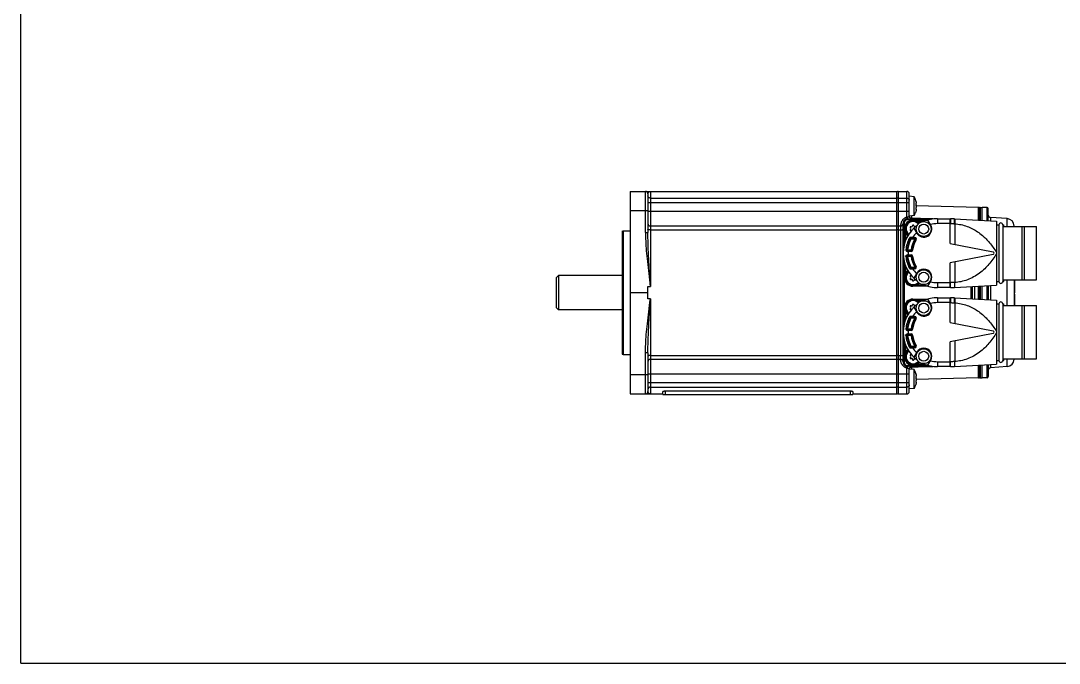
# Model space of a CAD drawing. Header units: millimetres. Extents: x 825 to 4294, y 1031 to 3282.
# Drawn here: x 1580.4 to 2000.9, y 2688.3 to 2948.4 of the extents above; entities that cross this region are included whole.
import ezdxf

# ---------------------------------------------------------------- set-up
doc = ezdxf.new("R2010")
doc.units = ezdxf.units.MM

msp = doc.modelspace()

# ---------------------------------------------------------------- linework, layer by layer
at = {"color": 7, "linetype": 'Continuous'}
for p, q in [((1580.41232, 2688.31632), (1580.41232, 3282.31632)), ((1827.16825, 2879.3348), (1827.16825, 2797.3348)), ((1827.16825, 2879.3348), (1935.16825, 2879.3348)), ((1834.36825, 2878.3348), (1834.36825, 2862.73105)), ((1935.16825, 2797.33496), (1935.16825, 2879.33465)), ((1935.66825, 2879.3348), (1939.16825, 2879.3348)), ((1940.16825, 2869.24349), (1940.16825, 2878.33469)), ((1942.16825, 2877.15982), (1940.16825, 2877.3348)), ((1942.16825, 2869.50978), (1942.16825, 2877.15982)), ((1942.78873, 2872.11297), (1942.98494, 2872.11297)), ((1942.78874, 2874.55663), (1942.9849, 2874.55663)), ((1968.19443, 2872.8603), (1942.99319, 2873.52022)), ((1968.66825, 2867.69806), (1968.66825, 2872.72639)), ((1968.86302, 2872.81372), (1969.66825, 2872.8348)), ((1971.68134, 2872.78209), (1969.66825, 2872.8348)), ((1969.66825, 2867.64567), (1969.66825, 2872.8348)), ((1972.16825, 2867.51262), (1972.16825, 2872.282)), ((1939.72061, 2868.28106), (1949.05798, 2868.03655)), ((1942.16825, 2869.50978), (1940.16825, 2869.3348)), ((1951.66876, 2868.2843), (1956.871, 2868.2843)), ((1958.46539, 2868.2419), (1975.51877, 2867.3343)), ((1979.87752, 2868.29572), (1973.0985, 2868.76975)), ((1835.36825, 2865.3348), (1935.16825, 2865.3348)), ((1935.66825, 2865.3348), (1936.66872, 2865.3348)), ((1937.66825, 2810.38786), (1937.66825, 2866.28174)), ((1938.66876, 2864.3343), (1938.66825, 2859.3904)), ((1940.58128, 2864.68399), (1940.67742, 2864.58785)), ((1940.67742, 2863.88074), (1940.58128, 2863.7846)), ((1940.9169, 2865.00265), (1940.78557, 2865.03784)), ((1941.56447, 2865.48754), (1941.52928, 2865.3562)), ((1941.66876, 2867.3343), (1946.61169, 2867.3348)), ((1942.00824, 2865.3562), (1941.97305, 2865.48754)), ((1942.07111, 2864.45791), (1943.22918, 2862.45208)), ((1942.70969, 2865.02652), (1942.62062, 2865.00265)), ((1948.85834, 2865.70208), (1947.70028, 2867.70791)), ((1975.51876, 2867.3343), (1975.51876, 2841.3343)), ((1975.51876, 2865.8343), (1976.51876, 2865.8343)), ((1976.51876, 2865.8343), (1976.51876, 2842.8343)), ((1978.01876, 2865.8343), (1978.51876, 2865.8343)), ((1978.01876, 2865.8343), (1978.01876, 2842.8343)), ((1978.51876, 2865.0843), (1978.51876, 2865.83417)), ((1978.51876, 2865.0843), (1991.66876, 2865.0843)), ((1982.66825, 2865.0843), (1982.66825, 2865.30301)), ((1985.91876, 2843.5843), (1985.91876, 2865.0843)), ((1986.66876, 2865.0843), (1986.66876, 2843.5843)), ((1991.66876, 2843.58447), (1991.66876, 2865.08412)), ((1823.86825, 2863.20083), (1824.36825, 2863.3348)), ((1823.86825, 2863.20083), (1823.86825, 2813.46878)), ((1824.36825, 2863.3348), (1824.36825, 2813.3348)), ((1824.36825, 2863.3348), (1827.16825, 2863.3348)), ((1940.78557, 2863.43075), (1940.9169, 2863.46594)), ((1940.88219, 2860.3343), (1942.49543, 2860.3343)), ((1939.53822, 2855.3343), (1940.94729, 2855.3343)), ((1956.74527, 2858.20128), (1974.11416, 2854.82511)), ((1939.53822, 2853.3343), (1940.94729, 2853.3343)), ((1974.11416, 2853.84348), (1956.74527, 2850.46731)), ((1938.66825, 2849.27819), (1938.66876, 2844.3343)), ((1940.88219, 2848.3343), (1942.49543, 2848.3343)), ((1797.16825, 2844.3348), (1798.16825, 2845.3348)), ((1797.16825, 2844.33478), (1797.16825, 2832.33482)), ((1798.16825, 2845.3348), (1798.16825, 2831.3348)), ((1823.86825, 2845.3348), (1798.16825, 2845.3348)), ((1940.58128, 2844.88399), (1940.67742, 2844.78785)), ((1940.67742, 2844.08074), (1940.58128, 2843.9846)), ((1940.9169, 2845.20265), (1940.78557, 2845.23784)), ((1940.78557, 2843.63075), (1940.9169, 2843.66594)), ((1941.52928, 2843.31239), (1941.56447, 2843.18106)), ((1941.97305, 2843.18106), (1942.00824, 2843.31239)), ((1943.22918, 2846.21651), (1942.07111, 2844.21068)), ((1942.62062, 2843.66594), (1942.70969, 2843.64208)), ((1947.70028, 2840.96068), (1948.85834, 2842.96651)), ((1975.51876, 2842.8343), (1976.51876, 2842.8343)), ((1978.01876, 2842.8343), (1978.51876, 2842.8343)), ((1978.51876, 2843.5843), (1991.66876, 2843.5843)), ((1978.51876, 2842.83442), (1978.51876, 2843.5843)), ((1982.66825, 2843.5843), (1982.66825, 2833.0843)), ((1982.96825, 2843.3348), (1982.66825, 2843.3348)), ((1982.96825, 2842.7723), (1982.66825, 2842.7723)), ((1982.96825, 2842.2098), (1982.96825, 2843.5843)), ((1834.36825, 2835.82171), (1834.36825, 2840.84789)), ((1941.66876, 2841.3343), (1946.61037, 2841.3343)), ((1956.871, 2840.3843), (1951.66876, 2840.3843)), ((1958.46539, 2840.42669), (1975.51877, 2841.3343)), ((1965.66825, 2840.81004), (1965.66825, 2835.85855)), ((1968.66825, 2835.69806), (1968.66825, 2840.9697)), ((1969.66825, 2835.64567), (1969.66825, 2841.02293)), ((1972.16825, 2841.15598), (1972.16825, 2835.51262)), ((1982.96825, 2842.3973), (1982.66825, 2842.3973)), ((1982.96825, 2842.2098), (1982.66825, 2842.2098)), ((1982.96825, 2842.0223), (1982.66825, 2842.0223)), ((1982.96825, 2841.6473), (1982.66825, 2841.6473)), ((1982.96825, 2841.0848), (1982.66825, 2841.0848)), ((1982.96825, 2840.7098), (1982.66825, 2840.7098)), ((1982.96825, 2840.1473), (1982.66825, 2840.1473)), ((1982.96825, 2838.2723), (1982.96825, 2842.0223)), ((1827.16825, 2838.3348), (1834.36825, 2838.3348)), ((1941.66876, 2835.3343), (1946.61169, 2835.3348)), ((1948.85834, 2833.70208), (1947.70028, 2835.70791)), ((1951.66876, 2836.2843), (1956.871, 2836.2843)), ((1958.46539, 2836.2419), (1975.51877, 2835.3343)), ((1975.51876, 2835.3343), (1975.51876, 2809.3343)), ((1982.96825, 2838.2723), (1982.66825, 2838.2723)), ((1982.96825, 2837.7098), (1982.66825, 2837.7098)), ((1982.96825, 2837.5223), (1982.66825, 2837.5223)), ((1982.96825, 2835.4598), (1982.66825, 2835.4598)), ((1982.96825, 2834.5223), (1982.66825, 2834.5223)), ((1982.96825, 2833.0843), (1982.96825, 2837.7098)), ((1797.16825, 2832.3348), (1798.16825, 2831.3348)), ((1823.86825, 2831.3348), (1798.16825, 2831.3348)), ((1938.66876, 2832.3343), (1938.66825, 2827.3904)), ((1940.58128, 2832.68399), (1940.67742, 2832.58785)), ((1940.67742, 2831.88074), (1940.58128, 2831.7846)), ((1940.9169, 2833.00265), (1940.78557, 2833.03784)), ((1940.78557, 2831.43075), (1940.9169, 2831.46594)), ((1941.56447, 2833.48754), (1941.52928, 2833.3562)), ((1942.00824, 2833.3562), (1941.97305, 2833.48754)), ((1942.07111, 2832.45791), (1943.22918, 2830.45208)), ((1942.70969, 2833.02652), (1942.62062, 2833.00265)), ((1975.51876, 2833.8343), (1976.51876, 2833.8343)), ((1976.51876, 2833.8343), (1976.51876, 2810.8343)), ((1978.01876, 2833.8343), (1978.51876, 2833.8343)), ((1978.01876, 2833.8343), (1978.01876, 2810.8343)), ((1978.51876, 2833.0843), (1978.51876, 2833.83417)), ((1978.51876, 2833.0843), (1991.66876, 2833.0843)), ((1982.96825, 2833.5848), (1982.66825, 2833.5848)), ((1985.91876, 2811.5843), (1985.91876, 2833.0843)), ((1986.66876, 2833.0843), (1986.66876, 2811.5843)), ((1991.66876, 2811.58447), (1991.66876, 2833.08412)), ((1940.88219, 2828.3343), (1942.49543, 2828.3343)), ((1956.74527, 2826.20128), (1974.11416, 2822.82511)), ((1939.53822, 2823.3343), (1940.94729, 2823.3343)), ((1974.11416, 2821.84348), (1956.74527, 2818.46731)), ((1939.53822, 2821.3343), (1940.94729, 2821.3343)), ((1823.86825, 2813.46878), (1824.36825, 2813.3348)), ((1824.36825, 2813.3348), (1827.16825, 2813.3348)), ((1834.36825, 2813.93856), (1834.36825, 2798.3348)), ((1938.66825, 2817.27819), (1938.66876, 2812.3343)), ((1940.9169, 2813.20265), (1940.78557, 2813.23784)), ((1940.88219, 2816.3343), (1942.49543, 2816.3343)), ((1943.22918, 2814.21651), (1942.07111, 2812.21068)), ((1935.16825, 2811.3348), (1835.36825, 2811.3348)), ((1936.66852, 2811.3348), (1935.66825, 2811.3348)), ((1940.58128, 2812.88399), (1940.67742, 2812.78785)), ((1940.67742, 2812.08074), (1940.58128, 2811.9846)), ((1940.78557, 2811.63075), (1940.9169, 2811.66594)), ((1941.52928, 2811.31239), (1941.56447, 2811.18106)), ((1941.66876, 2809.3343), (1946.61037, 2809.3343)), ((1941.97305, 2811.18106), (1942.00824, 2811.31239)), ((1942.62062, 2811.66594), (1942.70969, 2811.64208)), ((1947.70028, 2808.96068), (1948.85834, 2810.96651)), ((1958.46539, 2808.42669), (1975.51877, 2809.3343)), ((1968.66825, 2803.94321), (1968.66825, 2808.9697)), ((1969.66825, 2803.8348), (1969.66825, 2809.02293)), ((1972.16825, 2809.15598), (1972.16825, 2804.38735)), ((1975.51876, 2810.8343), (1976.51876, 2810.8343)), ((1978.01876, 2810.8343), (1978.51876, 2810.8343)), ((1978.51876, 2811.5843), (1991.66876, 2811.5843)), ((1978.51876, 2810.83442), (1978.51876, 2811.5843)), ((1982.66825, 2811.5843), (1982.66825, 2811.36658)), ((1949.05283, 2808.63292), (1939.72061, 2808.38854)), ((1940.16825, 2798.33491), (1940.16825, 2807.42611)), ((1942.16825, 2807.15982), (1940.16825, 2807.3348)), ((1942.16825, 2799.50978), (1942.16825, 2807.15982)), ((1956.871, 2808.3843), (1951.66876, 2808.3843)), ((1979.87752, 2808.37389), (1973.0985, 2807.89985)), ((1942.78873, 2802.11297), (1942.98494, 2802.11297)), ((1942.78874, 2804.55663), (1942.9849, 2804.55663)), ((1968.19443, 2803.8093), (1942.9932, 2803.14938)), ((1968.86302, 2803.85589), (1969.66825, 2803.8348)), ((1971.68134, 2803.88752), (1969.66825, 2803.8348)), ((1827.16825, 2797.3348), (1840.36825, 2797.3348)), ((1840.36825, 2797.1348), (1840.36825, 2798.27599)), ((1840.36825, 2797.1348), (1917.36825, 2797.1348)), ((1916.36825, 2798.40625), (1841.36825, 2798.40625)), ((1917.36825, 2798.27599), (1917.36825, 2797.1348)), ((1917.36825, 2797.3348), (1935.16825, 2797.3348)), ((1935.66825, 2797.3348), (1939.16825, 2797.3348)), ((1942.16825, 2799.50978), (1940.16825, 2799.3348)), ((1580.41232, 2688.31632), (2421.41232, 2688.31632))]:
    msp.add_line(p, q, dxfattribs=at)
at = {"color": 9, "linetype": 'Continuous'}
for p, q in [((1833.36825, 2862.75199), (1833.36825, 2879.3348)), ((1835.36825, 2879.3348), (1835.36825, 2840.84789)), ((1835.36825, 2876.61069), (1935.16825, 2876.61069)), ((1935.66825, 2879.3348), (1935.66825, 2797.3348)), ((1935.66825, 2876.61069), (1939.16825, 2876.61069)), ((1939.16825, 2868.82078), (1939.16825, 2879.3348)), ((1940.16825, 2874.65609), (1834.36825, 2874.65609)), ((1942.78946, 2874.57367), (1942.96516, 2874.57367)), ((1942.96516, 2872.09594), (1942.78946, 2872.09594)), ((1942.86302, 2874.69843), (1942.81834, 2874.69843)), ((1968.19443, 2867.72411), (1968.19443, 2872.8603)), ((1968.86302, 2872.81372), (1968.86302, 2867.68852)), ((1971.68134, 2867.53853), (1971.68134, 2872.78209)), ((1833.36825, 2871.50234), (1827.16825, 2871.50234)), ((1834.36825, 2871.3348), (1940.16825, 2871.3348)), ((1939.72061, 2868.28106), (1939.71014, 2867.8812)), ((1939.71015, 2867.8812), (1945.30071, 2867.7348)), ((1941.14208, 2869.42), (1941.14208, 2868.39075)), ((1942.81765, 2871.97117), (1942.86302, 2871.97117)), ((1951.66876, 2868.2843), (1951.66876, 2866.2843)), ((1956.74527, 2858.20128), (1956.74527, 2868.2843)), ((1973.0985, 2868.76975), (1973.0985, 2867.46311)), ((1979.87752, 2865.0843), (1979.87752, 2868.29572)), ((1835.36825, 2863.75853), (1935.16825, 2863.75853)), ((1935.66825, 2863.75853), (1936.66825, 2863.75853)), ((1936.66851, 2865.3348), (1936.66825, 2812.91107)), ((1938.06825, 2866.28174), (1937.66825, 2866.28174)), ((1938.06825, 2866.28173), (1938.06825, 2857.43181)), ((1938.66825, 2864.3348), (1938.26825, 2864.3348)), ((1938.26825, 2858.18855), (1938.26825, 2864.33479)), ((1941.66825, 2867.7348), (1941.66825, 2867.3348)), ((1941.66826, 2867.7348), (1945.30071, 2867.7348)), ((1947.70021, 2867.70322), (1945.30071, 2867.7348)), ((1945.30071, 2867.3348), (1945.30071, 2867.7348)), ((1946.50906, 2867.29455), (1946.50906, 2867.3343)), ((1956.88075, 2866.28429), (1951.66876, 2866.2843)), ((1958.5905, 2866.23729), (1958.5905, 2857.8426)), ((1938.66876, 2859.49401), (1938.7128, 2859.49401)), ((1940.88219, 2860.0343), (1940.21909, 2860.38471)), ((1942.49532, 2860.0343), (1940.88205, 2860.0343)), ((1940.88219, 2860.3343), (1940.88219, 2860.0343)), ((1941.51433, 2860.6343), (1942.4954, 2860.6343)), ((1941.51433, 2860.6343), (1941.51433, 2860.3343)), ((1942.49543, 2860.0343), (1942.49543, 2860.6343)), ((1942.75024, 2859.87596), (1943.00506, 2859.71763)), ((1938.79249, 2855.71422), (1939.5382, 2855.6343)), ((1939.53822, 2855.6343), (1940.94728, 2855.6343)), ((1939.53822, 2855.3343), (1939.53822, 2855.6343)), ((1939.73928, 2855.3343), (1939.73928, 2855.0343)), ((1940.94729, 2855.6343), (1941.54291, 2855.56208)), ((1940.94729, 2855.0343), (1940.94729, 2855.6343)), ((1938.06825, 2851.23678), (1938.06825, 2825.43181)), ((1938.79249, 2852.95438), (1939.53822, 2853.0343)), ((1939.53822, 2853.3343), (1939.53822, 2853.0343)), ((1940.94728, 2853.0343), (1939.53822, 2853.0343)), ((1940.94721, 2855.0343), (1939.73928, 2855.0343)), ((1939.73928, 2853.6343), (1940.94721, 2853.6343)), ((1939.73928, 2853.6343), (1939.73928, 2853.3343)), ((1940.94729, 2853.0343), (1940.94729, 2853.6343)), ((1941.2451, 2853.07041), (1940.94739, 2853.0343)), ((1941.2451, 2853.07041), (1941.54292, 2853.10652)), ((1938.26825, 2844.33481), (1938.26825, 2850.48004)), ((1938.71279, 2849.1746), (1938.66876, 2849.1746)), ((1940.88116, 2848.6343), (1940.21908, 2848.28389)), ((1940.88206, 2848.6343), (1942.49541, 2848.6343)), ((1940.88219, 2848.6343), (1940.88219, 2848.3343)), ((1941.51433, 2848.3343), (1941.51433, 2848.0343)), ((1942.4954, 2848.0343), (1941.51433, 2848.0343)), ((1942.49543, 2848.0343), (1942.49543, 2848.6343)), ((1942.75024, 2848.79263), (1943.00505, 2848.95096)), ((1956.74527, 2840.3843), (1956.74527, 2850.46731)), ((1958.5905, 2850.82599), (1958.5905, 2842.4313)), ((1938.26825, 2844.3348), (1938.66825, 2844.3348)), ((1979.87752, 2833.0843), (1979.87752, 2843.5843)), ((1834.36825, 2840.84789), (1835.36825, 2840.84789)), ((1941.66825, 2841.3348), (1941.66825, 2840.9348)), ((1947.80061, 2840.9348), (1941.66826, 2840.9348)), ((1946.50905, 2841.3343), (1946.50905, 2841.37405)), ((1951.66876, 2842.3843), (1956.74527, 2842.3843)), ((1951.66876, 2842.3843), (1951.66876, 2840.3843)), ((1965.26825, 2835.87984), (1965.26825, 2840.78875)), ((1966.64208, 2840.86187), (1966.64208, 2835.80673)), ((1968.19443, 2835.72411), (1968.19443, 2840.94449)), ((1968.86302, 2840.98007), (1968.86302, 2835.68852)), ((1971.68134, 2835.53853), (1971.68134, 2841.13006)), ((1973.0985, 2841.20549), (1973.0985, 2835.46311)), ((1835.36825, 2835.82171), (1834.36825, 2835.82171)), ((1835.36825, 2835.82171), (1835.36825, 2797.3348)), ((1941.66825, 2835.7348), (1941.66825, 2835.3348)), ((1941.66826, 2835.7348), (1947.79958, 2835.7348)), ((1946.50906, 2835.29455), (1946.50906, 2835.3343)), ((1951.66876, 2836.2843), (1951.66876, 2834.2843)), ((1956.88075, 2834.28429), (1951.66876, 2834.2843)), ((1956.74527, 2826.20128), (1956.74527, 2836.2843)), ((1958.5905, 2834.23729), (1958.5905, 2825.8426)), ((1938.66825, 2832.3348), (1938.26825, 2832.3348)), ((1938.26825, 2826.18855), (1938.26825, 2832.33479)), ((1938.66876, 2827.49401), (1938.7128, 2827.49401)), ((1940.88219, 2828.0343), (1940.21909, 2828.38471)), ((1942.49532, 2828.0343), (1940.88205, 2828.0343)), ((1940.88219, 2828.3343), (1940.88219, 2828.0343)), ((1941.51433, 2828.6343), (1942.4954, 2828.6343)), ((1941.51433, 2828.6343), (1941.51433, 2828.3343)), ((1942.49543, 2828.0343), (1942.49543, 2828.6343)), ((1942.75024, 2827.87596), (1943.00506, 2827.71763)), ((1938.79249, 2823.71422), (1939.5382, 2823.6343)), ((1939.53822, 2823.6343), (1940.94728, 2823.6343)), ((1939.53822, 2823.3343), (1939.53822, 2823.6343)), ((1939.73928, 2823.3343), (1939.73928, 2823.0343)), ((1940.94721, 2823.0343), (1939.73928, 2823.0343)), ((1939.73928, 2821.6343), (1940.94721, 2821.6343)), ((1939.73928, 2821.6343), (1939.73928, 2821.3343)), ((1940.94729, 2823.6343), (1941.54291, 2823.56208)), ((1940.94729, 2823.0343), (1940.94729, 2823.6343)), ((1940.94729, 2821.0343), (1940.94729, 2821.6343)), ((1938.06825, 2819.23678), (1938.06825, 2810.38787)), ((1938.26825, 2812.33481), (1938.26825, 2818.48004)), ((1938.79249, 2820.95438), (1939.53822, 2821.0343)), ((1939.53822, 2821.3343), (1939.53822, 2821.0343)), ((1940.94728, 2821.0343), (1939.53822, 2821.0343)), ((1941.2451, 2821.07041), (1940.94739, 2821.0343)), ((1941.2451, 2821.07041), (1941.54292, 2821.10652)), ((1956.74527, 2808.3843), (1956.74527, 2818.46731)), ((1958.5905, 2818.82599), (1958.5905, 2810.4313)), ((1833.36825, 2797.3348), (1833.36825, 2813.91761)), ((1938.71279, 2817.1746), (1938.66876, 2817.1746)), ((1940.88116, 2816.6343), (1940.21908, 2816.28389)), ((1940.88206, 2816.6343), (1942.49541, 2816.6343)), ((1940.88219, 2816.6343), (1940.88219, 2816.3343)), ((1941.51433, 2816.3343), (1941.51433, 2816.0343)), ((1942.4954, 2816.0343), (1941.51433, 2816.0343)), ((1942.49543, 2816.0343), (1942.49543, 2816.6343)), ((1942.75024, 2816.79263), (1943.00505, 2816.95096)), ((1835.36825, 2812.91107), (1935.16825, 2812.91107)), ((1935.66825, 2812.91107), (1936.66825, 2812.91107)), ((1936.66852, 2811.3348), (1936.66825, 2812.91107)), ((1937.66825, 2810.38786), (1938.06825, 2810.38786)), ((1938.26825, 2812.3348), (1938.66825, 2812.3348)), ((1941.66825, 2809.3348), (1941.66825, 2808.9348)), ((1945.30071, 2808.9348), (1945.30071, 2809.3348)), ((1945.30071, 2808.9348), (1947.68244, 2808.96618)), ((1946.50905, 2809.3343), (1946.50905, 2809.37405)), ((1951.66876, 2810.3843), (1956.74527, 2810.3843)), ((1951.66876, 2810.3843), (1951.66876, 2808.3843)), ((1968.19443, 2803.8093), (1968.19443, 2808.94449)), ((1968.86302, 2808.98007), (1968.86302, 2803.85589)), ((1971.68134, 2803.88752), (1971.68134, 2809.13006)), ((1973.0985, 2809.20549), (1973.0985, 2807.89985)), ((1979.87752, 2808.37389), (1979.87752, 2811.5843)), ((1827.16825, 2805.16726), (1833.36825, 2805.16726)), ((1940.16825, 2805.3348), (1834.36825, 2805.3348)), ((1939.16825, 2797.3348), (1939.16825, 2807.84882)), ((1939.71014, 2808.78841), (1939.72061, 2808.38854)), ((1945.30071, 2808.9348), (1939.71015, 2808.78841)), ((1941.14208, 2808.27886), (1941.14208, 2807.2496)), ((1945.30071, 2808.9348), (1941.66826, 2808.9348)), ((1834.36825, 2802.01351), (1940.16825, 2802.01351)), ((1942.78946, 2804.57367), (1942.96516, 2804.57367)), ((1942.96516, 2802.09594), (1942.78946, 2802.09594)), ((1942.81765, 2801.97117), (1942.86302, 2801.97117)), ((1942.86302, 2804.69843), (1942.81834, 2804.69843)), ((1835.36825, 2800.05891), (1935.16825, 2800.05891)), ((1841.36825, 2798.40625), (1841.36825, 2797.1348)), ((1916.36825, 2797.1348), (1916.36825, 2798.40625)), ((1935.66825, 2800.05891), (1939.16825, 2800.05891))]:
    msp.add_line(p, q, dxfattribs=at)
at = {"color": 7, "linetype": 'Continuous'}
for centre in [(1946.04376, 2864.07708), (1946.04376, 2844.59151), (1946.04376, 2832.07708), (1946.04376, 2812.59151)]:
    msp.add_circle(centre, 3, dxfattribs=at)
at = {"color": 9, "linetype": 'Continuous'}
for centre in [(1946.04376, 2864.07708), (1946.04376, 2844.59151), (1946.04376, 2832.07708), (1946.04376, 2812.59151)]:
    msp.add_circle(centre, 2, dxfattribs=at)
at = {"color": 7, "linetype": 'Continuous'}
for centre, radius, start, end in [((1833.36825, 2878.3348), 1, 0, 90), ((1935.66825, 2878.3348), 1, 90, 120), ((1939.16825, 2878.3348), 1, 0, 90), ((1968.16825, 2871.86065), 1, 60, 88.4999479), ((1968.86825, 2872.61378), 0.2, 91.4999987, 179.9999498), ((1971.66825, 2872.28226), 0.5, 0, 88.4999773), ((1939.66825, 2866.28174), 2, 88.5000001, 180), ((1941.16825, 2869.24349), 1, 180, 268.5), ((1951.66876, 2854.3343), 13.95, 90, 114.0165083), ((1956.871, 2838.2843), 30, 86.953519, 90), ((1973.16825, 2869.76732), 1, 180.0000413, 266.0000029), ((1979.66825, 2865.30303), 3, 0, 86), ((1835.36825, 2866.3348), 1, 180, 270), ((1935.66825, 2864.3348), 1, 90, 120), ((1936.66872, 2866.3348), 1, 270, 358.9866249), ((1951.66876, 2854.3343), 13.95, 125.9834917, 234.0165083), ((1941.66876, 2864.3343), 3, 90, 180), ((1941.76876, 2864.2343), 3, 42.3492496, 232.2646999), ((1941.76876, 2864.2343), 2.86002, 42.2492295, 231.9736054), ((1940.73083, 2864.83355), 0.2115, 75, 225), ((1940.73083, 2863.63505), 0.2115, 135, 285), ((1940.32387, 2864.2343), 0.5, 315, 45), ((1941.04631, 2865.48561), 0.5, 255, 345), ((1941.76876, 2865.4328), 0.2115, 15, 165), ((1942.49121, 2865.48561), 0.5, 195, 285), ((1946.04376, 2864.07708), 3.25, 210, 30), ((1943.63758, 2867.1343), 0.2, 90, 237.2013863), ((1941.76876, 2864.2343), 3.25, 42.3122496, 57.2013863), ((1977.26876, 2865.8343), 0.75, 0, 180), ((1938.86876, 2862.36547), 0.2, 32.7986137, 180), ((1941.76876, 2864.2343), 3.25, 212.7986137, 232.7323611), ((1951.66876, 2854.3343), 12.5, 152.1464547, 173.8830989), ((1940.88219, 2860.0343), 0.3, 89.9999999, 152.1464547), ((1941.04631, 2862.98298), 0.5, 79.1292063, 105), ((1951.66876, 2854.3343), 10.5, 148.1445692, 173.0865218), ((1942.49543, 2860.0343), 0.3, 328.1445692, 90), ((1939.53822, 2855.6343), 0.3, 173.8830986, 270.0000001), ((1940.94729, 2855.6343), 0.3, 270, 353.0865218), ((1939.53822, 2853.0343), 0.3, 90, 186.1169012), ((1951.66876, 2854.3343), 12.5, 186.1169011, 207.8535453), ((1940.94729, 2853.0343), 0.3, 6.9134782, 90), ((1951.66876, 2854.3343), 10.5, 186.9134782, 211.8554308), ((1974.01876, 2854.3343), 0.5, 281, 79), ((1941.76876, 2844.4343), 3, 127.7352533, 317.6505618), ((1941.76876, 2844.4343), 3.25, 127.3061708, 147.2013863), ((1940.88219, 2848.6343), 0.3, 207.8535453, 269.9999999), ((1942.49543, 2848.6343), 0.3, 270, 31.8554308), ((1946.04376, 2844.59151), 3.25, 330, 150), ((1938.86876, 2846.30312), 0.2, 180, 327.2013863), ((1941.66876, 2844.3343), 3, 180, 270), ((1941.76876, 2844.4343), 2.86002, 128.0279986, 317.7492352), ((1940.73083, 2845.03355), 0.2115, 75, 225), ((1940.73083, 2843.83505), 0.2115, 135, 285), ((1940.32387, 2844.4343), 0.5, 315, 45), ((1941.04631, 2845.68561), 0.5, 255, 280.8427522), ((1941.04631, 2843.18298), 0.5, 15, 105), ((1941.76876, 2843.2358), 0.2115, 195, 345), ((1942.49121, 2843.18298), 0.5, 75, 165), ((1977.26876, 2842.8343), 0.75, 180, 0), ((1943.63758, 2841.5343), 0.2, 122.7986137, 270), ((1941.76876, 2844.4343), 3.25, 302.7986137, 317.6843123), ((1951.66876, 2854.3343), 13.95, 245.9834917, 270), ((1956.871, 2870.3843), 30, 270, 273.046481), ((1941.66876, 2832.3343), 3, 90, 180), ((1941.76876, 2832.2343), 3, 42.3492496, 232.2646999), ((1941.76876, 2832.2343), 2.86002, 42.2492295, 231.9736054), ((1943.63758, 2835.1343), 0.2, 90, 237.2013863), ((1941.76876, 2832.2343), 3.25, 42.3122496, 57.2013863), ((1951.66876, 2822.3343), 13.95, 90, 114.0165083), ((1956.871, 2806.2843), 30, 86.953519, 90), ((1977.26876, 2833.8343), 0.75, 0, 180), ((1951.66876, 2822.3343), 13.95, 125.9834917, 234.0165083), ((1938.86876, 2830.36547), 0.2, 32.7986137, 180), ((1941.76876, 2832.2343), 3.25, 212.7986137, 232.7323611), ((1940.73083, 2832.83355), 0.2115, 75, 225), ((1940.73083, 2831.63505), 0.2115, 135, 285), ((1940.32387, 2832.2343), 0.5, 315, 45), ((1941.04631, 2833.48561), 0.5, 255, 345), ((1941.04631, 2830.98298), 0.5, 79.1292063, 105), ((1941.76876, 2833.4328), 0.2115, 15, 165), ((1942.49121, 2833.48561), 0.5, 195, 285), ((1946.04376, 2832.07708), 3.25, 210, 30), ((1951.66876, 2822.3343), 12.5, 152.1464547, 173.8830989), ((1940.88219, 2828.0343), 0.3, 89.9999999, 152.1464547), ((1951.66876, 2822.3343), 10.5, 148.1445692, 173.0865218), ((1942.49543, 2828.0343), 0.3, 328.1445692, 90), ((1939.53822, 2823.6343), 0.3, 173.8830986, 270.0000001), ((1940.94729, 2823.6343), 0.3, 270, 353.0865218), ((1974.01876, 2822.3343), 0.5, 281, 79), ((1939.53822, 2821.0343), 0.3, 90, 186.1169012), ((1951.66876, 2822.3343), 12.5, 186.1169011, 207.8535453), ((1940.94729, 2821.0343), 0.3, 6.9134782, 90), ((1951.66876, 2822.3343), 10.5, 186.9134782, 211.8554308), ((1938.86876, 2814.30312), 0.2, 180, 327.2013863), ((1941.76876, 2812.4343), 3, 127.7352533, 317.6505618), ((1941.76876, 2812.4343), 2.86002, 128.0279986, 317.7492352), ((1941.76876, 2812.4343), 3.25, 127.3061708, 147.2013863), ((1940.73083, 2813.03355), 0.2115, 75, 225), ((1940.88219, 2816.6343), 0.3, 207.8535453, 269.9999999), ((1941.04631, 2813.68561), 0.5, 255, 280.8427522), ((1942.49543, 2816.6343), 0.3, 270, 31.8554308), ((1946.04376, 2812.59151), 3.25, 330, 150), ((1835.36825, 2810.3348), 1, 90, 180), ((1935.66825, 2812.3348), 1, 240, 270), ((1936.66872, 2810.3348), 1, 1.0133751, 90), ((1939.66825, 2810.38786), 2, 180, 271.4999999), ((1941.66876, 2812.3343), 3, 180, 270), ((1940.73083, 2811.83505), 0.2115, 135, 285), ((1940.32387, 2812.4343), 0.5, 315, 45), ((1941.04631, 2811.18298), 0.5, 15, 105), ((1941.76876, 2811.2358), 0.2115, 195, 345), ((1942.49121, 2811.18298), 0.5, 75, 165), ((1943.63758, 2809.5343), 0.2, 122.7986137, 270), ((1941.76876, 2812.4343), 3.25, 302.7986137, 317.6843123), ((1951.66876, 2822.3343), 13.95, 245.9834917, 270), ((1977.26876, 2810.8343), 0.75, 180, 0), ((1979.66825, 2811.36658), 3, 274, 0), ((1941.16825, 2807.42611), 1, 91.5, 180), ((1956.871, 2838.3843), 30, 270, 273.046481), ((1973.16825, 2806.90229), 1, 93.9999971, 179.9999587), ((1968.16825, 2804.80896), 1, 271.5000224, 300), ((1968.86825, 2804.05582), 0.2, 180, 268.4998344), ((1971.66825, 2804.38735), 0.5, 271.5000639, 0), ((1833.36825, 2798.3348), 1, 270, 359.9996474), ((1935.66825, 2798.3348), 1, 240, 270), ((1939.16825, 2798.3348), 1, 270, 0)]:
    msp.add_arc(centre, radius, start, end, dxfattribs=at)
at = {"color": 9, "linetype": 'Continuous'}
for centre, radius, start, end in [((1939.66825, 2866.28174), 1.6, 88.4996484, 180.0003516), ((1941.66825, 2864.3348), 3.4, 89.9998649, 180.0001351), ((1951.66876, 2854.3343), 11.95, 90, 104.2186798), ((1951.66876, 2854.3343), 12.95, 152.1465227, 173.8830271), ((1951.66876, 2854.3343), 12.2, 152.1467679, 173.8830986), ((1951.66876, 2854.3343), 10.8, 148.1448723, 173.0865228), ((1951.66876, 2854.3343), 11.95, 135.7813202, 148.1837611), ((1951.66876, 2854.3343), 10.2, 148.144798, 173.0865218), ((1942.49543, 2860.0343), 0.59999, 328.1406798, 90.0032139), ((1940.94729, 2855.6343), 0.59999, 269.9928947, 353.0865218), ((1951.66876, 2854.3343), 12.95, 186.1169365, 207.8534773), ((1951.66876, 2854.3343), 12.2, 186.1169006, 207.8532507), ((1951.66876, 2854.3343), 11.95, 176.6418395, 183.3581605), ((1940.94729, 2853.0343), 0.59999, 6.9134782, 90.007107), ((1951.66876, 2854.3343), 10.8, 186.9134759, 211.855373), ((1951.66876, 2854.3343), 10.2, 186.9134782, 211.8552022), ((1951.66876, 2854.3343), 11.95, 211.8162389, 224.2186798), ((1942.49543, 2848.6343), 0.59999, 269.9967878, 31.8593169), ((1941.66825, 2844.3348), 3.4, 179.9998649, 270.0001351), ((1951.66876, 2854.3343), 11.95, 255.7813202, 270), ((1941.66825, 2832.3348), 3.4, 89.9998649, 180.0001351), ((1951.66876, 2822.3343), 11.95, 90, 104.2186798), ((1951.66876, 2822.3343), 11.95, 135.7813202, 148.1837611), ((1951.66876, 2822.3343), 12.95, 152.1465227, 173.8830271), ((1951.66876, 2822.3343), 12.2, 152.1467679, 173.8830986), ((1951.66876, 2822.3343), 10.8, 148.1448723, 173.0865228), ((1951.66876, 2822.3343), 10.2, 148.144798, 173.0865218), ((1942.49543, 2828.0343), 0.59999, 328.1406798, 90.0032139), ((1951.66876, 2822.3343), 11.95, 176.6418395, 183.3581605), ((1940.94729, 2823.6343), 0.59999, 269.9928947, 353.0865218), ((1940.94729, 2821.0343), 0.59999, 6.9134782, 90.007107), ((1951.66876, 2822.3343), 12.95, 186.1169365, 207.8534773), ((1951.66876, 2822.3343), 12.2, 186.1169006, 207.8532507), ((1951.66876, 2822.3343), 10.8, 186.9134759, 211.855373), ((1951.66876, 2822.3343), 10.2, 186.9134782, 211.8552022), ((1951.66876, 2822.3343), 11.95, 211.8162389, 224.2186798), ((1942.49543, 2816.6343), 0.59999, 269.9967878, 31.8593169), ((1939.66825, 2810.38786), 1.6, 179.9996484, 271.5003516), ((1941.66825, 2812.3348), 3.4, 179.9998649, 270.0001351), ((1951.66876, 2822.3343), 11.95, 255.7813202, 270)]:
    msp.add_arc(centre, radius, start, end, dxfattribs=at)
for points in [[(1834.36825, 2878.3348), (1834.41105, 2878.62081), (1834.538, 2878.88807), (1834.70277, 2879.07803), (1834.88588, 2879.20895), (1835.10798, 2879.29978), (1835.36825, 2879.3348)], [(1835.36825, 2876.61069), (1835.05924, 2876.65852), (1834.78047, 2876.79734), (1834.55924, 2877.01355), (1834.4172, 2877.28599), (1834.36825, 2877.58799)], [(1935.22082, 2876.5074), (1935.16825, 2876.47976)], [(1935.66825, 2876.61069), (1935.49461, 2876.59584), (1935.32623, 2876.55175), (1935.22082, 2876.5074)], [(1939.16825, 2876.61069), (1939.47727, 2876.56286), (1939.75604, 2876.42404), (1939.97727, 2876.20783), (1940.11931, 2875.93539), (1940.15588, 2875.78626)], [(1940.16825, 2876.08461), (1940.16476, 2876.10015), (1940.16476, 2876.03226), (1940.16809, 2875.96748)], [(1834.36825, 2871.4814), (1834.31931, 2871.48787), (1834.17727, 2871.49371), (1833.95604, 2871.49834), (1833.67727, 2871.50132), (1833.36825, 2871.50234)], [(1939.16825, 2868.82078), (1938.86313, 2868.73907), (1938.56082, 2868.61687), (1938.26708, 2868.45435), (1937.9884, 2868.25382), (1937.72963, 2868.0185), (1937.49319, 2867.75053), (1937.28347, 2867.45524), (1937.10414, 2867.13992), (1936.95725, 2866.81279), (1936.844, 2866.48521), (1936.76363, 2866.17166), (1936.71277, 2865.88904), (1936.68522, 2865.65369), (1936.67319, 2865.47833), (1936.66938, 2865.37079), (1936.66872, 2865.3348)], [(1939.45752, 2868.89407), (1939.36229, 2868.87951), (1939.26567, 2868.85521), (1939.16825, 2868.82078)], [(1939.16826, 2868.82078), (1939.21938, 2868.58813), (1939.26644, 2868.40732), (1939.30627, 2868.29145), (1939.33492, 2868.25377)], [(1940.16825, 2869.24349), (1940.10826, 2869.13388), (1939.94564, 2869.02728), (1939.71447, 2868.94202), (1939.45752, 2868.89407)], [(1939.45754, 2868.89407), (1939.49726, 2868.64517), (1939.55788, 2868.45048), (1939.6344, 2868.32561), (1939.72061, 2868.28106)], [(1941.14208, 2868.39075), (1940.83939, 2868.4379), (1940.56783, 2868.56133), (1940.35313, 2868.74934), (1940.21559, 2868.98414), (1940.16825, 2869.24349)], [(1941.14208, 2868.24382), (1941.14117, 2868.26047), (1941.14117, 2868.30988), (1941.14208, 2868.39084)], [(1949.86169, 2868.16335), (1948.34316, 2868.20297), (1941.14208, 2868.39084)], [(1956.871, 2868.2843), (1956.87299, 2868.23457), (1956.87484, 2868.09277), (1956.87651, 2867.8644), (1956.87794, 2867.55592), (1956.87905, 2867.17457), (1956.87975, 2866.74308), (1956.87999, 2866.2843)], [(1958.50117, 2868.12742), (1958.49215, 2868.19028), (1958.46535, 2868.2419)], [(1958.47433, 2866.24436), (1958.49891, 2866.68851), (1958.51546, 2867.10979), (1958.5232, 2867.48755), (1958.52178, 2867.8033), (1958.51127, 2868.04151), (1958.50117, 2868.12742)], [(1958.57377, 2868.23613), (1958.60451, 2868.18486), (1958.62644, 2868.04212), (1958.63942, 2867.81339), (1958.6427, 2867.50515), (1958.63555, 2867.12463), (1958.61791, 2866.69444), (1958.5905, 2866.23729)], [(1835.36825, 2863.75853), (1835.05924, 2863.7689), (1834.78047, 2863.79899), (1834.55924, 2863.84586), (1834.4172, 2863.90493), (1834.36825, 2863.97039)], [(1935.66825, 2863.75853), (1935.49461, 2863.75531), (1935.32623, 2863.74575), (1935.16825, 2863.73015)], [(1936.66825, 2865.29943), (1936.97747, 2865.34757), (1937.25617, 2865.48712), (1937.47733, 2865.70444), (1937.61933, 2865.97824), (1937.66825, 2866.28174)], [(1936.66825, 2863.75853), (1936.97727, 2863.7689), (1937.25604, 2863.79899), (1937.47727, 2863.84586), (1937.61931, 2863.90493), (1937.66825, 2863.9704)], [(1944.40399, 2866.58628), (1944.33888, 2866.66943), (1944.18129, 2866.85189), (1944.03145, 2867.00507), (1943.90253, 2867.1241), (1943.80013, 2867.2108), (1943.72526, 2867.26995), (1943.67531, 2867.30743), (1943.64716, 2867.32788), (1943.63758, 2867.3343)], [(1956.88075, 2866.28429), (1957.43791, 2866.27944), (1957.9635, 2866.26606), (1958.47437, 2866.24435)], [(1958.47437, 2866.24435), (1958.51291, 2866.24223), (1958.55162, 2866.23982), (1958.5905, 2866.23729)], [(1958.5905, 2866.23729), (1961.17488, 2865.87225), (1963.61387, 2865.16899), (1965.80607, 2864.20603), (1967.82806, 2863.00032), (1969.77714, 2861.50425), (1971.27606, 2860.09677), (1972.70813, 2858.51354), (1974.12993, 2856.68056), (1975.51876, 2854.60559)], [(1833.36825, 2862.75199), (1833.45727, 2859.2167), (1833.71643, 2855.28057), (1834.13496, 2850.91815), (1834.69583, 2846.11205), (1835.36825, 2840.84789)], [(1833.36825, 2862.75199), (1833.67629, 2862.75097), (1833.94624, 2862.74814), (1834.1678, 2862.74363), (1834.31577, 2862.73774), (1834.36825, 2862.73105)], [(1835.36825, 2840.84789), (1835.08794, 2845.2505), (1834.86145, 2849.00933), (1834.68261, 2852.30193), (1834.52731, 2855.70938), (1834.40414, 2859.62543), (1834.36825, 2862.73105)], [(1938.66876, 2862.36547), (1938.6751, 2862.35601), (1938.69552, 2862.32788), (1938.73323, 2862.27764), (1938.79274, 2862.20234), (1938.87951, 2862.09989), (1938.99902, 2861.97054), (1939.15238, 2861.82064), (1939.33515, 2861.66295), (1939.53908, 2861.50994), (1939.64628, 2861.43767)], [(1939.64628, 2861.43767), (1939.65561, 2861.43163)], [(1940.79966, 2860.6825), (1940.68047, 2860.68037), (1940.5711, 2860.65983), (1940.47361, 2860.62386), (1940.38922, 2860.57539), (1940.31865, 2860.51738), (1940.26213, 2860.45293), (1940.21908, 2860.38469)], [(1940.88219, 2860.3343), (1940.85402, 2860.35184), (1940.8299, 2860.40022), (1940.81107, 2860.47658), (1940.80025, 2860.57459), (1940.79966, 2860.6825)], [(1941.51433, 2860.6343), (1941.27054, 2860.65116), (1941.03127, 2860.66729), (1940.79966, 2860.6825)], [(1942.49525, 2860.03402), (1942.57704, 2859.98325), (1942.64696, 2859.94047), (1942.70301, 2859.90517), (1942.73681, 2859.88434), (1942.75024, 2859.87596)], [(1938.79249, 2855.71423), (1938.78988, 2855.63758), (1938.79913, 2855.55752), (1938.82172, 2855.47523), (1938.85911, 2855.39253), (1938.91248, 2855.31167), (1938.98255, 2855.23533), (1939.06843, 2855.16735), (1939.16676, 2855.11181), (1939.27415, 2855.07081), (1939.38728, 2855.04545), (1939.50286, 2855.03634)], [(1939.53844, 2855.33429), (1939.52486, 2855.31209), (1939.51337, 2855.24783), (1939.50565, 2855.15127), (1939.50286, 2855.03634)], [(1938.79249, 2852.95437), (1938.79878, 2853.10937), (1938.85541, 2853.26924), (1938.95235, 2853.4033), (1939.10517, 2853.52428), (1939.28776, 2853.6018), (1939.50286, 2853.63226)], [(1939.53822, 2853.3343), (1939.52508, 2853.35579), (1939.51377, 2853.41754), (1939.50581, 2853.51437), (1939.50286, 2853.63226)], [(1975.51876, 2854.0512), (1974.07114, 2851.89726), (1972.44429, 2849.83736), (1970.72286, 2848.01906), (1968.60463, 2846.21888), (1966.20432, 2844.67269), (1963.71341, 2843.53543), (1961.0992, 2842.78008), (1958.5905, 2842.4313)], [(1939.64441, 2847.22971), (1939.53707, 2847.15725), (1939.33362, 2847.00442), (1939.15116, 2846.84682), (1938.99799, 2846.69699), (1938.87896, 2846.56807), (1938.79226, 2846.46567), (1938.73311, 2846.39079), (1938.69562, 2846.34085), (1938.67518, 2846.3127), (1938.66876, 2846.30312)], [(1939.65554, 2847.23692), (1939.64441, 2847.22971)], [(1940.21908, 2848.2839), (1940.26208, 2848.21573), (1940.31847, 2848.15138), (1940.38893, 2848.09342), (1940.47337, 2848.04484), (1940.57106, 2848.00878), (1940.68059, 2847.98821), (1940.79966, 2847.98609)], [(1940.88217, 2848.33429), (1940.8537, 2848.31637), (1940.82871, 2848.26498), (1940.81009, 2848.18634), (1940.8, 2848.08963), (1940.79966, 2847.98609)], [(1940.79966, 2847.98609), (1941.0313, 2848.00131), (1941.27056, 2848.01743), (1941.51433, 2848.0343)], [(1942.49495, 2848.6343), (1942.57707, 2848.68539), (1942.647, 2848.72814), (1942.70302, 2848.76343), (1942.73682, 2848.78426), (1942.75024, 2848.79263)], [(1943.63758, 2841.3343), (1943.64705, 2841.34063), (1943.67518, 2841.36106), (1943.72541, 2841.39877), (1943.80072, 2841.45828), (1943.90317, 2841.54505), (1944.03252, 2841.66456), (1944.18242, 2841.81792), (1944.34011, 2842.00069), (1944.40399, 2842.08231)], [(1956.74527, 2842.3843), (1956.79017, 2842.3843), (1956.83508, 2842.3843), (1956.87977, 2842.3843)], [(1956.871, 2840.3843), (1956.873, 2840.43402), (1956.87485, 2840.57582), (1956.87653, 2840.80419), (1956.87795, 2841.11268), (1956.87906, 2841.49402), (1956.87976, 2841.92552), (1956.87999, 2842.3843)], [(1958.47437, 2842.42424), (1957.96511, 2842.40264), (1957.43971, 2842.38917), (1956.87977, 2842.3843)], [(1958.49487, 2840.54105), (1958.4883, 2840.47818), (1958.46539, 2840.4267)], [(1958.5905, 2842.4313), (1958.55162, 2842.42878), (1958.51291, 2842.42636), (1958.47437, 2842.42424)], [(1958.47438, 2842.42424), (1958.49505, 2841.97991), (1958.5089, 2841.55852), (1958.51526, 2841.18071), (1958.51384, 2840.86497), (1958.50471, 2840.62683), (1958.49487, 2840.54105)], [(1958.57377, 2840.43246), (1958.60828, 2840.49917), (1958.6316, 2840.69054), (1958.6423, 2840.99786), (1958.63922, 2841.40611), (1958.62178, 2841.89541), (1958.5905, 2842.4313)], [(1833.36825, 2813.91761), (1833.45723, 2817.45219), (1833.71633, 2821.38782), (1834.13483, 2825.75025), (1834.69572, 2830.55665), (1835.36825, 2835.82171)], [(1834.36825, 2813.93856), (1834.39398, 2816.5418), (1834.47375, 2819.51545), (1834.60239, 2822.70666), (1834.74141, 2825.49902), (1834.91768, 2828.62339), (1835.10922, 2831.7593), (1835.36825, 2835.82171)], [(1944.40399, 2834.58628), (1944.33888, 2834.66943), (1944.18129, 2834.85189), (1944.03145, 2835.00507), (1943.90253, 2835.1241), (1943.80013, 2835.2108), (1943.72526, 2835.26995), (1943.67531, 2835.30743), (1943.64716, 2835.32788), (1943.63758, 2835.3343)], [(1956.871, 2836.2843), (1956.87299, 2836.23457), (1956.87484, 2836.09277), (1956.87651, 2835.8644), (1956.87794, 2835.55592), (1956.87905, 2835.17457), (1956.87975, 2834.74308), (1956.87999, 2834.2843)], [(1956.88075, 2834.28429), (1957.43791, 2834.27944), (1957.9635, 2834.26606), (1958.47437, 2834.24435)], [(1958.50117, 2836.12742), (1958.49215, 2836.19028), (1958.46535, 2836.2419)], [(1958.47433, 2834.24436), (1958.49891, 2834.68851), (1958.51546, 2835.10979), (1958.5232, 2835.48755), (1958.52178, 2835.8033), (1958.51127, 2836.04151), (1958.50117, 2836.12742)], [(1958.47437, 2834.24435), (1958.51291, 2834.24223), (1958.55162, 2834.23982), (1958.5905, 2834.23729)], [(1958.57377, 2836.23613), (1958.60451, 2836.18486), (1958.62644, 2836.04212), (1958.63942, 2835.81339), (1958.6427, 2835.50515), (1958.63555, 2835.12463), (1958.61791, 2834.69444), (1958.5905, 2834.23729)], [(1958.5905, 2834.23729), (1961.17488, 2833.87225), (1963.61387, 2833.16899), (1965.80607, 2832.20603), (1967.82806, 2831.00032), (1969.77714, 2829.50425), (1971.27606, 2828.09677), (1972.70813, 2826.51354), (1974.12993, 2824.68056), (1975.51876, 2822.60559)], [(1938.66876, 2830.36547), (1938.6751, 2830.35601), (1938.69552, 2830.32788), (1938.73323, 2830.27764), (1938.79274, 2830.20234), (1938.87951, 2830.09989), (1938.99902, 2829.97054), (1939.15238, 2829.82064), (1939.33515, 2829.66295), (1939.53908, 2829.50994), (1939.64628, 2829.43767)], [(1939.64628, 2829.43767), (1939.65561, 2829.43163)], [(1940.79966, 2828.6825), (1940.68047, 2828.68037), (1940.5711, 2828.65983), (1940.47361, 2828.62386), (1940.38922, 2828.57539), (1940.31865, 2828.51738), (1940.26213, 2828.45293), (1940.21908, 2828.38469)], [(1940.88219, 2828.3343), (1940.85402, 2828.35184), (1940.8299, 2828.40022), (1940.81107, 2828.47658), (1940.80025, 2828.57459), (1940.79966, 2828.6825)], [(1941.51433, 2828.6343), (1941.27054, 2828.65116), (1941.03127, 2828.66729), (1940.79966, 2828.6825)], [(1942.49525, 2828.03402), (1942.57704, 2827.98325), (1942.64696, 2827.94047), (1942.70301, 2827.90517), (1942.73681, 2827.88434), (1942.75024, 2827.87596)], [(1938.79249, 2823.71423), (1938.78988, 2823.63758), (1938.79913, 2823.55752), (1938.82172, 2823.47523), (1938.85911, 2823.39253), (1938.91248, 2823.31167), (1938.98255, 2823.23533), (1939.06843, 2823.16735), (1939.16676, 2823.11181), (1939.27415, 2823.07081), (1939.38728, 2823.04545), (1939.50286, 2823.03634)], [(1938.79249, 2820.95437), (1938.79878, 2821.10937), (1938.85541, 2821.26924), (1938.95235, 2821.4033), (1939.10517, 2821.52428), (1939.28776, 2821.6018), (1939.50286, 2821.63226)], [(1939.53844, 2823.33429), (1939.52486, 2823.31209), (1939.51337, 2823.24783), (1939.50565, 2823.15127), (1939.50286, 2823.03634)], [(1939.53822, 2821.3343), (1939.52508, 2821.35579), (1939.51377, 2821.41754), (1939.50581, 2821.51437), (1939.50286, 2821.63226)], [(1975.51876, 2822.0512), (1974.07114, 2819.89726), (1972.44429, 2817.83736), (1970.72286, 2816.01906), (1968.60463, 2814.21888), (1966.20432, 2812.67269), (1963.71341, 2811.53543), (1961.0992, 2810.78008), (1958.5905, 2810.4313)], [(1834.36825, 2813.93856), (1834.31963, 2813.93211), (1834.1843, 2813.92645), (1833.96886, 2813.92181), (1833.68796, 2813.91871), (1833.36825, 2813.91761)], [(1939.64441, 2815.22971), (1939.53707, 2815.15725), (1939.33362, 2815.00442), (1939.15116, 2814.84682), (1938.99799, 2814.69699), (1938.87896, 2814.56807), (1938.79226, 2814.46567), (1938.73311, 2814.39079), (1938.69562, 2814.34085), (1938.67518, 2814.3127), (1938.66876, 2814.30312)], [(1939.65554, 2815.23692), (1939.64441, 2815.22971)], [(1940.21908, 2816.2839), (1940.26208, 2816.21573), (1940.31847, 2816.15138), (1940.38893, 2816.09342), (1940.47337, 2816.04484), (1940.57106, 2816.00878), (1940.68059, 2815.98821), (1940.79966, 2815.98609)], [(1940.88217, 2816.33429), (1940.8537, 2816.31637), (1940.82871, 2816.26498), (1940.81009, 2816.18634), (1940.8, 2816.08963), (1940.79966, 2815.98609)], [(1940.79966, 2815.98609), (1941.0313, 2816.00131), (1941.27056, 2816.01743), (1941.51433, 2816.0343)], [(1942.49495, 2816.6343), (1942.57707, 2816.68539), (1942.647, 2816.72814), (1942.70302, 2816.76343), (1942.73682, 2816.78426), (1942.75024, 2816.79263)], [(1835.36825, 2812.91107), (1835.05924, 2812.9007), (1834.78047, 2812.87061), (1834.55924, 2812.82374), (1834.4172, 2812.76468), (1834.36825, 2812.69921)], [(1935.66825, 2812.91107), (1935.49461, 2812.91429), (1935.32623, 2812.92385), (1935.16825, 2812.93946)], [(1936.66825, 2812.91107), (1936.97727, 2812.9007), (1937.25604, 2812.87061), (1937.47727, 2812.82374), (1937.61931, 2812.76468), (1937.66825, 2812.69921)], [(1936.66825, 2811.37017), (1936.97771, 2811.32196), (1937.25622, 2811.18244), (1937.47712, 2810.96545), (1937.61916, 2810.69186), (1937.66825, 2810.38787)], [(1939.16825, 2807.84882), (1938.86252, 2807.93075), (1938.55953, 2808.05335), (1938.26546, 2808.21628), (1937.98704, 2808.41688), (1937.72866, 2808.65208), (1937.49266, 2808.91973), (1937.28317, 2809.21483), (1937.10381, 2809.53033), (1936.95701, 2809.85743), (1936.84384, 2810.1849), (1936.76355, 2810.49828), (1936.71274, 2810.78077), (1936.68521, 2811.01599), (1936.67318, 2811.19132), (1936.66939, 2811.29884), (1936.66872, 2811.3348)], [(1943.63758, 2809.3343), (1943.64705, 2809.34063), (1943.67518, 2809.36106), (1943.72541, 2809.39877), (1943.80072, 2809.45828), (1943.90317, 2809.54505), (1944.03252, 2809.66456), (1944.18242, 2809.81792), (1944.34011, 2810.00069), (1944.40399, 2810.08231)], [(1956.74527, 2810.3843), (1956.79017, 2810.3843), (1956.83508, 2810.3843), (1956.87977, 2810.3843)], [(1956.871, 2808.3843), (1956.873, 2808.43402), (1956.87485, 2808.57582), (1956.87653, 2808.80419), (1956.87795, 2809.11268), (1956.87906, 2809.49402), (1956.87976, 2809.92552), (1956.87999, 2810.3843)], [(1958.47437, 2810.42424), (1957.96511, 2810.40264), (1957.43971, 2810.38917), (1956.87977, 2810.3843)], [(1958.5905, 2810.4313), (1958.55162, 2810.42878), (1958.51291, 2810.42636), (1958.47437, 2810.42424)], [(1958.47438, 2810.42424), (1958.49505, 2809.97991), (1958.5089, 2809.55852), (1958.51526, 2809.18071), (1958.51384, 2808.86497), (1958.50471, 2808.62683), (1958.49487, 2808.54105)], [(1958.57377, 2808.43246), (1958.60828, 2808.49917), (1958.6316, 2808.69054), (1958.6423, 2808.99786), (1958.63922, 2809.40611), (1958.62178, 2809.89541), (1958.5905, 2810.4313)], [(1833.36825, 2805.16726), (1833.67727, 2805.16829), (1833.95604, 2805.17126), (1834.17727, 2805.1759), (1834.31931, 2805.18173), (1834.36825, 2805.1882)], [(1939.16825, 2807.84883), (1939.21999, 2808.08408), (1939.26739, 2808.26556), (1939.30675, 2808.37922), (1939.33492, 2808.41582)], [(1939.16825, 2807.84882), (1939.26604, 2807.8143), (1939.36266, 2807.79006), (1939.45752, 2807.77553)], [(1939.45751, 2807.77554), (1939.49724, 2808.02448), (1939.55788, 2808.21916), (1939.6344, 2808.344), (1939.72061, 2808.38852)], [(1939.45752, 2807.77553), (1939.71568, 2807.72725), (1939.94542, 2807.64243), (1940.10766, 2807.5363), (1940.16825, 2807.42611)], [(1940.16825, 2807.42611), (1940.21559, 2807.68546), (1940.35313, 2807.92026), (1940.56783, 2808.10827), (1940.83939, 2808.2317), (1941.14208, 2808.27886)], [(1941.14208, 2808.27877), (1941.14118, 2808.35937), (1941.14117, 2808.40895), (1941.14208, 2808.42578)], [(1941.14208, 2808.27877), (1948.34316, 2808.46664), (1949.84802, 2808.50589)], [(1958.49487, 2808.54105), (1958.4883, 2808.47818), (1958.46539, 2808.4267)], [(1940.11963, 2800.73517), (1939.9843, 2800.47134), (1939.76886, 2800.25482), (1939.48796, 2800.1102), (1939.16825, 2800.05891)], [(1940.16825, 2801.03621), (1940.11963, 2800.73517)], [(1940.16826, 2800.78455), (1940.16476, 2800.63749), (1940.16476, 2800.56946), (1940.16825, 2800.58499)], [(1835.36825, 2800.05891), (1835.05924, 2800.01108), (1834.78047, 2799.87227), (1834.55924, 2799.65606), (1834.4172, 2799.38362), (1834.36825, 2799.08165)], [(1835.36825, 2797.3348), (1835.0665, 2797.38216), (1834.81503, 2797.50409), (1834.61407, 2797.68191), (1834.43159, 2797.98836), (1834.36825, 2798.3348)], [(1935.22082, 2800.1622), (1935.16825, 2800.18985)], [(1935.66825, 2800.05891), (1935.49461, 2800.07376), (1935.32623, 2800.11785), (1935.22082, 2800.1622)]]:
    msp.add_spline(points, degree=3, dxfattribs=at)
at = {"color": 7, "linetype": 'Continuous'}
for points in [[(1942.7876, 2875.68932), (1942.68008, 2876.01368), (1942.40154, 2876.69606), (1942.16825, 2877.15982)], [(1942.83849, 2874.71198), (1942.83576, 2874.71185), (1942.81368, 2874.69224), (1942.7982, 2874.64487), (1942.78933, 2874.57227), (1942.78793, 2874.48356), (1942.7935, 2874.38471), (1942.80494, 2874.28488), (1942.82096, 2874.19051), (1942.84084, 2874.1032), (1942.86302, 2874.02922)], [(1942.86302, 2872.64039), (1942.84132, 2872.56824), (1942.82224, 2872.48547), (1942.80686, 2872.39784), (1942.7956, 2872.30736), (1942.78894, 2872.21636), (1942.78786, 2872.13313), (1942.79254, 2872.06092), (1942.80287, 2872.00521), (1942.81822, 2871.97016), (1942.83856, 2871.95755)], [(1942.86302, 2875.39285), (1942.83821, 2875.4907), (1942.81694, 2875.57434), (1942.80097, 2875.63699), (1942.79075, 2875.67699), (1942.78761, 2875.68925), (1942.79171, 2875.67328), (1942.8025, 2875.63094), (1942.8084, 2875.60781)], [(1942.78761, 2875.68929), (1942.78833, 2875.68647)], [(1942.78761, 2875.68929), (1942.78833, 2875.68647)], [(1942.78833, 2875.68647), (1942.79151, 2875.67405)], [(1942.79151, 2875.67405), (1942.79171, 2875.67328), (1942.8025, 2875.63094), (1942.80782, 2875.61007)], [(1942.80782, 2875.61007), (1942.8084, 2875.60781)], [(1942.86302, 2874.69843), (1942.83849, 2874.71198)], [(1942.86302, 2875.39285), (1942.90091, 2875.23606), (1942.93491, 2875.08082), (1942.96516, 2874.92722)], [(1942.96516, 2874.57367), (1942.93361, 2874.61651), (1942.89947, 2874.6581), (1942.86302, 2874.69843)], [(1942.86302, 2874.02922), (1942.89992, 2873.91757), (1942.93402, 2873.80394), (1942.96516, 2873.68836)], [(1942.96516, 2872.98125), (1942.93402, 2872.86567), (1942.89992, 2872.75203), (1942.86302, 2872.64039)], [(1942.86302, 2871.97117), (1942.89947, 2872.01151), (1942.93361, 2872.0531), (1942.96516, 2872.09594)], [(1942.96516, 2874.92722), (1942.98355, 2874.81864), (1942.99569, 2874.72595), (1943.00171, 2874.64957), (1943.00119, 2874.59449), (1942.99446, 2874.56383), (1942.98509, 2874.55749)], [(1942.98509, 2874.55749), (1942.98234, 2874.55715), (1942.96516, 2874.57367)], [(1943.00229, 2873.3348), (1942.99981, 2873.43348), (1942.99257, 2873.52706), (1942.98116, 2873.61134), (1942.96516, 2873.68836)], [(1943.00229, 2873.3348), (1942.99986, 2873.23729), (1942.99271, 2873.14395), (1942.98132, 2873.05924), (1942.96516, 2872.98125)], [(1942.96516, 2872.09594), (1942.98279, 2872.1126), (1942.98513, 2872.11224)], [(1942.98513, 2872.11224), (1942.99494, 2872.10481), (1943.00141, 2872.07244), (1943.00153, 2872.01593), (1942.99521, 2871.93932), (1942.98307, 2871.84779), (1942.96516, 2871.74238)], [(1942.16825, 2869.50978), (1942.261, 2869.68529), (1942.606, 2870.45598), (1942.7876, 2870.98028)], [(1942.78836, 2870.98324), (1942.7876, 2870.98029)], [(1942.78836, 2870.98324), (1942.7876, 2870.98029)], [(1942.79132, 2870.99481), (1942.78836, 2870.98324)], [(1942.8083, 2871.06138), (1942.80197, 2871.03655), (1942.79143, 2870.99526), (1942.79132, 2870.99481)], [(1942.86302, 2871.27676), (1942.8388, 2871.18125), (1942.8179, 2871.09904), (1942.8083, 2871.06138)], [(1942.83856, 2871.95755), (1942.86302, 2871.97117)], [(1942.96516, 2871.74238), (1942.93491, 2871.58879), (1942.90091, 2871.43355), (1942.86302, 2871.27676)], [(1939.50286, 2855.03634), (1939.58146, 2855.03567), (1939.66031, 2855.03499), (1939.73928, 2855.0343)], [(1939.73928, 2853.6343), (1939.66031, 2853.63361), (1939.58146, 2853.63293), (1939.50286, 2853.63226)], [(1939.50286, 2823.03634), (1939.58146, 2823.03567), (1939.66031, 2823.03499), (1939.73928, 2823.0343)], [(1939.73928, 2821.6343), (1939.66031, 2821.63361), (1939.58146, 2821.63293), (1939.50286, 2821.63226)], [(1942.7876, 2805.68932), (1942.68008, 2806.01368), (1942.40154, 2806.69606), (1942.16825, 2807.15982)], [(1942.86302, 2805.39285), (1942.83821, 2805.4907), (1942.81694, 2805.57434), (1942.80097, 2805.63699), (1942.79075, 2805.67699), (1942.78761, 2805.68925), (1942.79171, 2805.67328), (1942.8025, 2805.63094), (1942.8084, 2805.60781)], [(1942.78761, 2805.68929), (1942.78833, 2805.68647)], [(1942.78761, 2805.68929), (1942.78833, 2805.68647)], [(1942.78833, 2805.68647), (1942.79151, 2805.67405)], [(1942.79151, 2805.67405), (1942.79171, 2805.67328), (1942.8025, 2805.63094), (1942.80782, 2805.61007)], [(1942.80782, 2805.61007), (1942.8084, 2805.60781)], [(1942.86302, 2805.39285), (1942.90091, 2805.23606), (1942.93491, 2805.08082), (1942.96516, 2804.92722)], [(1942.96516, 2804.92722), (1942.98355, 2804.81864), (1942.99569, 2804.72595), (1943.00171, 2804.64957), (1943.00119, 2804.59449), (1942.99446, 2804.56383), (1942.98509, 2804.55749)], [(1940.166, 2800.6308), (1940.16588, 2800.63404), (1940.16585, 2800.63808)], [(1942.16825, 2799.50978), (1942.261, 2799.68529), (1942.606, 2800.45598), (1942.7876, 2800.98028)], [(1942.83849, 2804.71198), (1942.83576, 2804.71185), (1942.81368, 2804.69224), (1942.7982, 2804.64487), (1942.78933, 2804.57227), (1942.78793, 2804.48356), (1942.7935, 2804.38471), (1942.80494, 2804.28488), (1942.82096, 2804.19051), (1942.84084, 2804.1032), (1942.86302, 2804.02922)], [(1942.86302, 2802.64039), (1942.84132, 2802.56824), (1942.82224, 2802.48547), (1942.80686, 2802.39784), (1942.7956, 2802.30736), (1942.78894, 2802.21636), (1942.78786, 2802.13313), (1942.79254, 2802.06092), (1942.80287, 2802.00521), (1942.81822, 2801.97016), (1942.83856, 2801.95755)], [(1942.78836, 2800.98324), (1942.7876, 2800.98029)], [(1942.78836, 2800.98324), (1942.7876, 2800.98029)], [(1942.79132, 2800.99481), (1942.78836, 2800.98324)], [(1942.8083, 2801.06138), (1942.80197, 2801.03655), (1942.79143, 2800.99526), (1942.79132, 2800.99481)], [(1942.86302, 2801.27676), (1942.8388, 2801.18125), (1942.8179, 2801.09904), (1942.8083, 2801.06138)], [(1942.86302, 2804.69843), (1942.83849, 2804.71198)], [(1942.83856, 2801.95755), (1942.86302, 2801.97117)], [(1942.96516, 2804.57367), (1942.93361, 2804.61651), (1942.89947, 2804.6581), (1942.86302, 2804.69843)], [(1942.86302, 2804.02922), (1942.89992, 2803.91757), (1942.93402, 2803.80394), (1942.96516, 2803.68836)], [(1942.96516, 2802.98125), (1942.93402, 2802.86567), (1942.89992, 2802.75203), (1942.86302, 2802.64039)], [(1942.86302, 2801.97117), (1942.89947, 2802.01151), (1942.93361, 2802.0531), (1942.96516, 2802.09594)], [(1942.96516, 2801.74238), (1942.93491, 2801.58879), (1942.90091, 2801.43355), (1942.86302, 2801.27676)], [(1942.98509, 2804.55749), (1942.98234, 2804.55715), (1942.96516, 2804.57367)], [(1943.00229, 2803.3348), (1942.99981, 2803.43348), (1942.99257, 2803.52706), (1942.98116, 2803.61134), (1942.96516, 2803.68836)], [(1943.00229, 2803.3348), (1942.99986, 2803.23729), (1942.99271, 2803.14395), (1942.98132, 2803.05924), (1942.96516, 2802.98125)], [(1942.96516, 2802.09594), (1942.98279, 2802.1126), (1942.98513, 2802.11224)], [(1942.98513, 2802.11224), (1942.99494, 2802.10481), (1943.00141, 2802.07244), (1943.00153, 2802.01593), (1942.99521, 2801.93932), (1942.98307, 2801.84779), (1942.96516, 2801.74238)], [(1841.36825, 2798.40625), (1841.05986, 2798.3997), (1840.78162, 2798.38082), (1840.56091, 2798.35182), (1840.41813, 2798.3157), (1840.36825, 2798.27599)], [(1917.36825, 2798.27599), (1917.31846, 2798.31567), (1917.17553, 2798.35183), (1916.95439, 2798.38087), (1916.67594, 2798.39973), (1916.36825, 2798.40625)]]:
    msp.add_spline(points, degree=3, dxfattribs=at)

doc.saveas('drawing.dxf')
